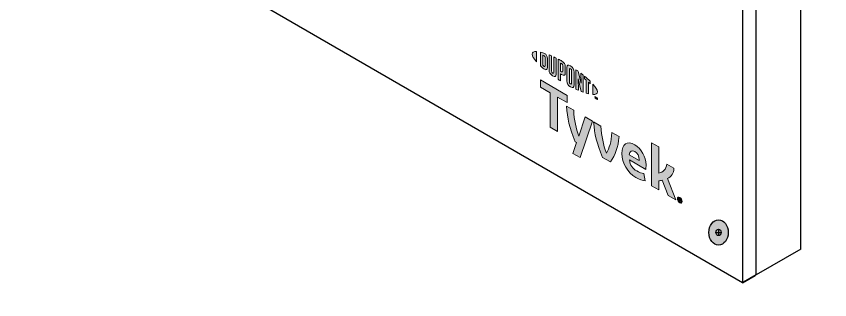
# Model space of a CAD drawing. Extents: x -1140 to 5605, y -816 to 2382.
# Drawn here: x 4275.9 to 4582.5, y 949.3 to 1056.1 of the extents above; entities that cross this region are included whole.
import ezdxf

# ---------------------------------------------------------------- set-up
doc = ezdxf.new("R2010")
doc.units = 0
doc.header["$MEASUREMENT"] = 0
for name, color, linetype, lineweight in [('G-ANNO-TTLB', 7, 'Continuous', 0), ('TYVEK', 7, 'Continuous', 0), ('wall scratch', 7, 'Continuous', 0), ('X-REF - TRACED', 7, 'Continuous', 0)]:
    doc.layers.add(name, color=color, linetype=linetype, lineweight=lineweight)

# ---------------------------------------------------------------- blocks, each defined once
blk = doc.blocks.new('Block_43')
at = {"layer": 'wall scratch', "color": 18, "lineweight": 25, "true_color": 0x000000}
for points in [[(4281.16, 1111.57)], [(4550.03, 955.91)]]:
    blk.add_lwpolyline(points, dxfattribs=at)
blk = doc.blocks.new('Block_385')
at = {"layer": 'TYVEK', "true_color": 0x003b71, "transparency": 33554687}
h = blk.add_hatch(color=156, dxfattribs=at)
h.dxf.hatch_style = 2
edge = h.paths.add_edge_path()
edge.add_ellipse((4540.61, 974.65), major_axis=(0, 4.78), ratio=0.766948, start_angle=0, end_angle=360)
at = {"layer": 'TYVEK', "color": 18, "lineweight": 25, "true_color": 0x000000}
for p, q in [((4540.61, 975.91), (4540.61, 973.44)), ((4539.64, 974.68), (4541.59, 974.68))]:
    blk.add_line(p, q, dxfattribs=at)
for centre, major_axis, ratio in [((4540.61, 974.65), (0, 4.78), 0.766948), ((4540.61, 974.68), (0, 1.23), 0.788846)]:
    blk.add_ellipse(centre, major_axis=major_axis, ratio=ratio, dxfattribs=at)
blk = doc.blocks.new('Block_389')
at = {"layer": 'TYVEK', "color": 2, "lineweight": 25, "true_color": 0xffff00}
for points in [[(4376.23, 1351.28)], [(4376.23, 1049.87)]]:
    blk.add_lwpolyline(points, dxfattribs=at)
blk = doc.blocks.new('Block_390')
at = {"layer": 'TYVEK', "color": 1, "lineweight": 25, "true_color": 0xff0000}
blk.add_lwpolyline([(4376.43, 1050.17)], dxfattribs=at)
blk = doc.blocks.new('Block_568')
at = {"layer": 'X-REF - TRACED', "true_color": 0x848484, "transparency": 33554687}
h = blk.add_hatch(color=252, dxfattribs=at)
h.dxf.hatch_style = 2
edge = h.paths.add_edge_path()
edge.add_spline(control_points=[(4470.35, 1041.84), (4470.35, 1041.12), (4470.96, 1040.09), (4472.03, 1038.9), (4472.03, 1038.9), (4472.03, 1042.84), (4472.03, 1042.84), (4470.96, 1042.88), (4470.35, 1042.56), (4470.35, 1041.84)], knot_values=[0, 0, 0, 0, 1, 1, 1, 2, 2, 2, 3, 3, 3, 3], degree=3, periodic=0)
h = blk.add_hatch(color=252, dxfattribs=at)
h.dxf.hatch_style = 2
edge = h.paths.add_edge_path()
edge.add_spline(control_points=[(4475.24, 1037.41), (4475.24, 1037.11), (4475.08, 1037.1), (4474.89, 1037.21), (4474.74, 1037.29), (4474.51, 1037.49), (4474.33, 1037.65), (4474.33, 1037.65), (4474.33, 1041.42), (4474.33, 1041.42), (4474.51, 1041.37), (4474.74, 1041.3), (4474.89, 1041.22), (4475.08, 1041.11), (4475.24, 1040.91), (4475.24, 1040.61), (4475.24, 1040.61), (4475.24, 1037.41), (4475.24, 1037.41)], knot_values=[0, 0, 0, 0, 1, 1, 1, 2, 2, 2, 3, 3, 3, 4, 4, 4, 5, 5, 5, 6, 6, 6, 6], degree=3, periodic=0)
edge = h.paths.add_edge_path()
edge.add_spline(control_points=[(4475.01, 1042.13), (4474.71, 1042.3), (4474.28, 1042.45), (4473.51, 1042.62), (4473.51, 1042.62), (4473.51, 1037.4), (4473.51, 1037.4), (4474.19, 1036.77), (4474.71, 1036.32), (4475.01, 1036.15), (4475.7, 1035.76), (4476.09, 1036.01), (4476.09, 1036.79), (4476.09, 1036.79), (4476.09, 1040.26), (4476.09, 1040.26), (4476.09, 1041.03), (4475.7, 1041.73), (4475.01, 1042.13)], knot_values=[0, 0, 0, 0, 1, 1, 1, 2, 2, 2, 3, 3, 3, 4, 4, 4, 5, 5, 5, 6, 6, 6, 6], degree=3, periodic=0)
h = blk.add_hatch(color=252, dxfattribs=at)
h.dxf.hatch_style = 2
edge = h.paths.add_edge_path()
edge.add_spline(control_points=[(4478.48, 1034.93), (4478.48, 1034.62), (4478.39, 1034.49), (4478.06, 1034.72), (4477.74, 1034.95), (4477.65, 1035.16), (4477.65, 1035.52), (4477.65, 1035.52), (4477.65, 1041.2), (4477.65, 1041.2), (4477.43, 1041.3), (4476.96, 1041.5), (4476.75, 1041.59), (4476.75, 1041.59), (4476.75, 1035.84), (4476.75, 1035.84), (4476.75, 1034.92), (4477.14, 1034.34), (4478.06, 1033.68), (4478.9, 1033.09), (4479.42, 1033.28), (4479.42, 1034.3), (4479.42, 1034.3), (4479.42, 1040.37), (4479.42, 1040.37), (4479.24, 1040.46), (4478.66, 1040.74), (4478.48, 1040.82), (4478.48, 1040.82), (4478.48, 1034.93), (4478.48, 1034.93)], knot_values=[0, 0, 0, 0, 1, 1, 1, 2, 2, 2, 3, 3, 3, 4, 4, 4, 5, 5, 5, 6, 6, 6, 7, 7, 7, 8, 8, 8, 9, 9, 9, 10, 10, 10, 10], degree=3, periodic=0)
h = blk.add_hatch(color=252, dxfattribs=at)
h.dxf.hatch_style = 2
edge = h.paths.add_edge_path()
edge.add_spline(control_points=[(4481.9, 1035.45), (4481.9, 1035.12), (4481.8, 1035.01), (4481.42, 1035.23), (4481.42, 1035.23), (4481.09, 1035.42), (4481.09, 1035.42), (4481.09, 1035.42), (4481.09, 1038.44), (4481.09, 1038.44), (4481.23, 1038.37), (4481.31, 1038.32), (4481.4, 1038.27), (4481.81, 1038.03), (4481.9, 1037.81), (4481.9, 1037.47), (4481.9, 1037.47), (4481.9, 1035.45), (4481.9, 1035.45)], knot_values=[0, 0, 0, 0, 1, 1, 1, 2, 2, 2, 3, 3, 3, 4, 4, 4, 5, 5, 5, 6, 6, 6, 6], degree=3, periodic=0)
edge = h.paths.add_edge_path()
edge.add_spline(control_points=[(4481.45, 1039.31), (4481.29, 1039.4), (4480.7, 1039.72), (4480.15, 1040), (4480.15, 1040), (4480.15, 1032.35), (4480.15, 1032.35), (4480.33, 1032.23), (4480.82, 1031.92), (4481.09, 1031.76), (4481.09, 1031.76), (4481.09, 1034.36), (4481.09, 1034.36), (4481.09, 1034.36), (4481.45, 1034.15), (4481.45, 1034.15), (4482.44, 1033.58), (4482.85, 1033.85), (4482.85, 1034.82), (4482.85, 1034.82), (4482.85, 1037.08), (4482.85, 1037.08), (4482.85, 1038.03), (4482.39, 1038.77), (4481.45, 1039.31)], knot_values=[0, 0, 0, 0, 1, 1, 1, 2, 2, 2, 3, 3, 3, 4, 4, 4, 5, 5, 5, 6, 6, 6, 7, 7, 7, 8, 8, 8, 8], degree=3, periodic=0)
h = blk.add_hatch(color=252, dxfattribs=at)
h.dxf.hatch_style = 2
edge = h.paths.add_edge_path()
edge.add_spline(control_points=[(4485.25, 1030.84), (4485.25, 1030.54), (4485.16, 1030.44), (4484.83, 1030.62), (4484.49, 1030.8), (4484.39, 1031.02), (4484.39, 1031.34), (4484.39, 1031.34), (4484.39, 1036.11), (4484.39, 1036.11), (4484.39, 1036.42), (4484.49, 1036.54), (4484.83, 1036.33), (4485.16, 1036.13), (4485.25, 1035.92), (4485.25, 1035.62), (4485.25, 1035.62), (4485.25, 1030.84), (4485.25, 1030.84)], knot_values=[0, 0, 0, 0, 1, 1, 1, 2, 2, 2, 3, 3, 3, 4, 4, 4, 5, 5, 5, 6, 6, 6, 6], degree=3, periodic=0)
edge = h.paths.add_edge_path()
edge.add_spline(control_points=[(4484.83, 1037.4), (4483.96, 1037.95), (4483.44, 1037.81), (4483.44, 1036.8), (4483.44, 1036.8), (4483.44, 1031.8), (4483.44, 1031.8), (4483.44, 1030.73), (4483.91, 1030.03), (4484.83, 1029.54), (4485.73, 1029.07), (4486.2, 1029.19), (4486.2, 1030.32), (4486.2, 1030.32), (4486.2, 1035.1), (4486.2, 1035.1), (4486.2, 1036.18), (4485.77, 1036.81), (4484.83, 1037.4)], knot_values=[0, 0, 0, 0, 1, 1, 1, 2, 2, 2, 3, 3, 3, 4, 4, 4, 5, 5, 5, 6, 6, 6, 6], degree=3, periodic=0)
h = blk.add_hatch(color=252, dxfattribs=at)
h.dxf.hatch_style = 2
edge = h.paths.add_edge_path()
edge.add_spline(control_points=[(4488.8, 1030.85), (4488.8, 1030.85), (4487.76, 1035.34), (4487.76, 1035.34), (4487.48, 1035.55), (4487.13, 1035.79), (4486.87, 1035.97), (4486.87, 1035.97), (4486.87, 1028.62), (4486.87, 1028.62), (4487.06, 1028.54), (4487.53, 1028.32), (4487.77, 1028.22), (4487.77, 1028.22), (4487.7, 1032.59), (4487.7, 1032.59), (4487.7, 1032.59), (4488.8, 1027.8), (4488.8, 1027.8), (4489.03, 1027.7), (4489.38, 1027.57), (4489.6, 1027.49), (4489.6, 1027.49), (4489.6, 1033.95), (4489.6, 1033.95), (4489.37, 1034.13), (4488.94, 1034.46), (4488.73, 1034.62), (4488.73, 1034.62), (4488.8, 1030.85), (4488.8, 1030.85)], knot_values=[0, 0, 0, 0, 1, 1, 1, 2, 2, 2, 3, 3, 3, 4, 4, 4, 5, 5, 5, 6, 6, 6, 7, 7, 7, 8, 8, 8, 9, 9, 9, 10, 10, 10, 10], degree=3, periodic=0)
h = blk.add_hatch(color=252, dxfattribs=at)
h.dxf.hatch_style = 2
edge = h.paths.add_edge_path()
edge.add_spline(control_points=[(4490.06, 1032.55), (4490.3, 1032.37), (4490.53, 1032.18), (4490.75, 1032), (4490.75, 1032), (4490.75, 1027.11), (4490.75, 1027.11), (4490.95, 1027.05), (4491.33, 1026.95), (4491.59, 1026.88), (4491.59, 1026.88), (4491.59, 1031.28), (4491.59, 1031.28), (4491.83, 1031.07), (4492.06, 1030.86), (4492.27, 1030.67), (4492.27, 1030.67), (4492.27, 1031.62), (4492.27, 1031.62), (4491.61, 1032.26), (4490.9, 1032.89), (4490.06, 1033.57), (4490.06, 1033.57), (4490.06, 1032.55), (4490.06, 1032.55)], knot_values=[0, 0, 0, 0, 1, 1, 1, 2, 2, 2, 3, 3, 3, 4, 4, 4, 5, 5, 5, 6, 6, 6, 7, 7, 7, 8, 8, 8, 8], degree=3, periodic=0)
h = blk.add_hatch(color=252, dxfattribs=at)
h.dxf.hatch_style = 2
edge = h.paths.add_edge_path()
edge.add_spline(control_points=[(4494.96, 1027.64), (4494.96, 1026.91), (4494.35, 1026.59), (4493.28, 1026.63), (4493.28, 1026.63), (4493.28, 1030.57), (4493.28, 1030.57), (4494.35, 1029.38), (4494.96, 1028.35), (4494.96, 1027.64)], knot_values=[0, 0, 0, 0, 1, 1, 1, 2, 2, 2, 3, 3, 3, 3], degree=3, periodic=0)
h = blk.add_hatch(color=252, dxfattribs=at)
h.dxf.hatch_style = 2
edge = h.paths.add_edge_path()
edge.add_spline(control_points=[(4494.46, 1025.55), (4494.46, 1025.55), (4494.56, 1025.49), (4494.56, 1025.49), (4494.56, 1025.49), (4494.71, 1025.14), (4494.71, 1025.14), (4494.71, 1025.14), (4494.86, 1025.32), (4494.86, 1025.32), (4494.86, 1025.32), (4494.96, 1025.26), (4494.96, 1025.26), (4494.96, 1025.26), (4494.96, 1024.69), (4494.96, 1024.69), (4494.96, 1024.69), (4494.87, 1024.75), (4494.87, 1024.75), (4494.87, 1024.75), (4494.87, 1025.15), (4494.87, 1025.15), (4494.87, 1025.15), (4494.71, 1024.97), (4494.71, 1024.97), (4494.71, 1024.97), (4494.7, 1024.97), (4494.7, 1024.97), (4494.7, 1024.97), (4494.55, 1025.33), (4494.55, 1025.33), (4494.55, 1025.33), (4494.55, 1024.93), (4494.55, 1024.93), (4494.55, 1024.93), (4494.46, 1024.98), (4494.46, 1024.98), (4494.46, 1024.98), (4494.46, 1025.55), (4494.46, 1025.55)], knot_values=[0, 0, 0, 0, 1, 1, 1, 2, 2, 2, 3, 3, 3, 4, 4, 4, 5, 5, 5, 6, 6, 6, 7, 7, 7, 8, 8, 8, 9, 9, 9, 10, 10, 10, 11, 11, 11, 12, 12, 12, 13, 13, 13, 13], degree=3, periodic=0)
edge = h.paths.add_edge_path()
edge.add_spline(control_points=[(4494.11, 1025.66), (4494.11, 1025.66), (4493.95, 1025.74), (4493.95, 1025.74), (4493.95, 1025.74), (4493.95, 1025.84), (4493.95, 1025.84), (4493.95, 1025.84), (4494.35, 1025.61), (4494.35, 1025.61), (4494.35, 1025.61), (4494.35, 1025.51), (4494.35, 1025.51), (4494.35, 1025.51), (4494.2, 1025.6), (4494.2, 1025.6), (4494.2, 1025.6), (4494.2, 1025.13), (4494.2, 1025.13), (4494.2, 1025.13), (4494.11, 1025.19), (4494.11, 1025.19), (4494.11, 1025.19), (4494.11, 1025.66), (4494.11, 1025.66)], knot_values=[0, 0, 0, 0, 1, 1, 1, 2, 2, 2, 3, 3, 3, 4, 4, 4, 5, 5, 5, 6, 6, 6, 7, 7, 7, 8, 8, 8, 8], degree=3, periodic=0)
at = {"layer": 'X-REF - TRACED'}
for points, knots in [([(4470.35, 1041.84), (4470.35, 1041.12), (4470.96, 1040.09), (4472.03, 1038.9), (4472.03, 1038.9), (4472.03, 1042.84), (4472.03, 1042.84), (4470.96, 1042.88), (4470.35, 1042.56), (4470.35, 1041.84)], [0, 0, 0, 0, 1, 1, 1, 2, 2, 2, 3, 3, 3, 3]), ([(4475.01, 1042.13), (4474.71, 1042.3), (4474.28, 1042.45), (4473.51, 1042.62), (4473.51, 1042.62), (4473.51, 1037.4), (4473.51, 1037.4), (4474.19, 1036.77), (4474.71, 1036.32), (4475.01, 1036.15), (4475.7, 1035.76), (4476.09, 1036.01), (4476.09, 1036.79), (4476.09, 1036.79), (4476.09, 1040.26), (4476.09, 1040.26), (4476.09, 1041.03), (4475.7, 1041.73), (4475.01, 1042.13)], [0, 0, 0, 0, 1, 1, 1, 2, 2, 2, 3, 3, 3, 4, 4, 4, 5, 5, 5, 6, 6, 6, 6]), ([(4475.24, 1037.41), (4475.24, 1037.11), (4475.08, 1037.1), (4474.89, 1037.21), (4474.74, 1037.29), (4474.51, 1037.49), (4474.33, 1037.65), (4474.33, 1037.65), (4474.33, 1041.42), (4474.33, 1041.42), (4474.51, 1041.37), (4474.74, 1041.3), (4474.89, 1041.22), (4475.08, 1041.11), (4475.24, 1040.91), (4475.24, 1040.61), (4475.24, 1040.61), (4475.24, 1037.41), (4475.24, 1037.41)], [0, 0, 0, 0, 1, 1, 1, 2, 2, 2, 3, 3, 3, 4, 4, 4, 5, 5, 5, 6, 6, 6, 6]), ([(4478.48, 1034.93), (4478.48, 1034.62), (4478.39, 1034.49), (4478.06, 1034.72), (4477.74, 1034.95), (4477.65, 1035.16), (4477.65, 1035.52), (4477.65, 1035.52), (4477.65, 1041.2), (4477.65, 1041.2), (4477.43, 1041.3), (4476.96, 1041.5), (4476.75, 1041.59), (4476.75, 1041.59), (4476.75, 1035.84), (4476.75, 1035.84), (4476.75, 1034.92), (4477.14, 1034.34), (4478.06, 1033.68), (4478.9, 1033.09), (4479.42, 1033.28), (4479.42, 1034.3), (4479.42, 1034.3), (4479.42, 1040.37), (4479.42, 1040.37), (4479.24, 1040.46), (4478.66, 1040.74), (4478.48, 1040.82), (4478.48, 1040.82), (4478.48, 1034.93), (4478.48, 1034.93)], [0, 0, 0, 0, 1, 1, 1, 2, 2, 2, 3, 3, 3, 4, 4, 4, 5, 5, 5, 6, 6, 6, 7, 7, 7, 8, 8, 8, 9, 9, 9, 10, 10, 10, 10]), ([(4481.45, 1039.31), (4481.29, 1039.4), (4480.7, 1039.72), (4480.15, 1040), (4480.15, 1040), (4480.15, 1032.35), (4480.15, 1032.35), (4480.33, 1032.23), (4480.82, 1031.92), (4481.09, 1031.76), (4481.09, 1031.76), (4481.09, 1034.36), (4481.09, 1034.36), (4481.09, 1034.36), (4481.45, 1034.15), (4481.45, 1034.15), (4482.44, 1033.58), (4482.85, 1033.85), (4482.85, 1034.82), (4482.85, 1034.82), (4482.85, 1037.08), (4482.85, 1037.08), (4482.85, 1038.03), (4482.39, 1038.77), (4481.45, 1039.31)], [0, 0, 0, 0, 1, 1, 1, 2, 2, 2, 3, 3, 3, 4, 4, 4, 5, 5, 5, 6, 6, 6, 7, 7, 7, 8, 8, 8, 8]), ([(4481.9, 1035.45), (4481.9, 1035.12), (4481.8, 1035.01), (4481.42, 1035.23), (4481.42, 1035.23), (4481.09, 1035.42), (4481.09, 1035.42), (4481.09, 1035.42), (4481.09, 1038.44), (4481.09, 1038.44), (4481.23, 1038.37), (4481.31, 1038.32), (4481.4, 1038.27), (4481.81, 1038.03), (4481.9, 1037.81), (4481.9, 1037.47), (4481.9, 1037.47), (4481.9, 1035.45), (4481.9, 1035.45)], [0, 0, 0, 0, 1, 1, 1, 2, 2, 2, 3, 3, 3, 4, 4, 4, 5, 5, 5, 6, 6, 6, 6]), ([(4484.83, 1037.4), (4483.96, 1037.95), (4483.44, 1037.81), (4483.44, 1036.8), (4483.44, 1036.8), (4483.44, 1031.8), (4483.44, 1031.8), (4483.44, 1030.73), (4483.91, 1030.03), (4484.83, 1029.54), (4485.73, 1029.07), (4486.2, 1029.19), (4486.2, 1030.32), (4486.2, 1030.32), (4486.2, 1035.1), (4486.2, 1035.1), (4486.2, 1036.18), (4485.77, 1036.81), (4484.83, 1037.4)], [0, 0, 0, 0, 1, 1, 1, 2, 2, 2, 3, 3, 3, 4, 4, 4, 5, 5, 5, 6, 6, 6, 6]), ([(4485.25, 1030.84), (4485.25, 1030.54), (4485.16, 1030.44), (4484.83, 1030.62), (4484.49, 1030.8), (4484.39, 1031.02), (4484.39, 1031.34), (4484.39, 1031.34), (4484.39, 1036.11), (4484.39, 1036.11), (4484.39, 1036.42), (4484.49, 1036.54), (4484.83, 1036.33), (4485.16, 1036.13), (4485.25, 1035.92), (4485.25, 1035.62), (4485.25, 1035.62), (4485.25, 1030.84), (4485.25, 1030.84)], [0, 0, 0, 0, 1, 1, 1, 2, 2, 2, 3, 3, 3, 4, 4, 4, 5, 5, 5, 6, 6, 6, 6]), ([(4488.8, 1030.85), (4488.8, 1030.85), (4487.76, 1035.34), (4487.76, 1035.34), (4487.48, 1035.55), (4487.13, 1035.79), (4486.87, 1035.97), (4486.87, 1035.97), (4486.87, 1028.62), (4486.87, 1028.62), (4487.06, 1028.54), (4487.53, 1028.32), (4487.77, 1028.22), (4487.77, 1028.22), (4487.7, 1032.59), (4487.7, 1032.59), (4487.7, 1032.59), (4488.8, 1027.8), (4488.8, 1027.8), (4489.03, 1027.7), (4489.38, 1027.57), (4489.6, 1027.49), (4489.6, 1027.49), (4489.6, 1033.95), (4489.6, 1033.95), (4489.37, 1034.13), (4488.94, 1034.46), (4488.73, 1034.62), (4488.73, 1034.62), (4488.8, 1030.85), (4488.8, 1030.85)], [0, 0, 0, 0, 1, 1, 1, 2, 2, 2, 3, 3, 3, 4, 4, 4, 5, 5, 5, 6, 6, 6, 7, 7, 7, 8, 8, 8, 9, 9, 9, 10, 10, 10, 10]), ([(4490.06, 1032.55), (4490.3, 1032.37), (4490.53, 1032.18), (4490.75, 1032), (4490.75, 1032), (4490.75, 1027.11), (4490.75, 1027.11), (4490.95, 1027.05), (4491.33, 1026.95), (4491.59, 1026.88), (4491.59, 1026.88), (4491.59, 1031.28), (4491.59, 1031.28), (4491.83, 1031.07), (4492.06, 1030.86), (4492.27, 1030.67), (4492.27, 1030.67), (4492.27, 1031.62), (4492.27, 1031.62), (4491.61, 1032.26), (4490.9, 1032.89), (4490.06, 1033.57), (4490.06, 1033.57), (4490.06, 1032.55), (4490.06, 1032.55)], [0, 0, 0, 0, 1, 1, 1, 2, 2, 2, 3, 3, 3, 4, 4, 4, 5, 5, 5, 6, 6, 6, 7, 7, 7, 8, 8, 8, 8]), ([(4494.96, 1027.64), (4494.96, 1026.91), (4494.35, 1026.59), (4493.28, 1026.63), (4493.28, 1026.63), (4493.28, 1030.57), (4493.28, 1030.57), (4494.35, 1029.38), (4494.96, 1028.35), (4494.96, 1027.64)], [0, 0, 0, 0, 1, 1, 1, 2, 2, 2, 3, 3, 3, 3]), ([(4494.11, 1025.66), (4494.11, 1025.66), (4493.95, 1025.74), (4493.95, 1025.74), (4493.95, 1025.74), (4493.95, 1025.84), (4493.95, 1025.84), (4493.95, 1025.84), (4494.35, 1025.61), (4494.35, 1025.61), (4494.35, 1025.61), (4494.35, 1025.51), (4494.35, 1025.51), (4494.35, 1025.51), (4494.2, 1025.6), (4494.2, 1025.6), (4494.2, 1025.6), (4494.2, 1025.13), (4494.2, 1025.13), (4494.2, 1025.13), (4494.11, 1025.19), (4494.11, 1025.19), (4494.11, 1025.19), (4494.11, 1025.66), (4494.11, 1025.66)], [0, 0, 0, 0, 1, 1, 1, 2, 2, 2, 3, 3, 3, 4, 4, 4, 5, 5, 5, 6, 6, 6, 7, 7, 7, 8, 8, 8, 8]), ([(4494.46, 1025.55), (4494.46, 1025.55), (4494.56, 1025.49), (4494.56, 1025.49), (4494.56, 1025.49), (4494.71, 1025.14), (4494.71, 1025.14), (4494.71, 1025.14), (4494.86, 1025.32), (4494.86, 1025.32), (4494.86, 1025.32), (4494.96, 1025.26), (4494.96, 1025.26), (4494.96, 1025.26), (4494.96, 1024.69), (4494.96, 1024.69), (4494.96, 1024.69), (4494.87, 1024.75), (4494.87, 1024.75), (4494.87, 1024.75), (4494.87, 1025.15), (4494.87, 1025.15), (4494.87, 1025.15), (4494.71, 1024.97), (4494.71, 1024.97), (4494.71, 1024.97), (4494.7, 1024.97), (4494.7, 1024.97), (4494.7, 1024.97), (4494.55, 1025.33), (4494.55, 1025.33), (4494.55, 1025.33), (4494.55, 1024.93), (4494.55, 1024.93), (4494.55, 1024.93), (4494.46, 1024.98), (4494.46, 1024.98), (4494.46, 1024.98), (4494.46, 1025.55), (4494.46, 1025.55)], [0, 0, 0, 0, 1, 1, 1, 2, 2, 2, 3, 3, 3, 4, 4, 4, 5, 5, 5, 6, 6, 6, 7, 7, 7, 8, 8, 8, 9, 9, 9, 10, 10, 10, 11, 11, 11, 12, 12, 12, 13, 13, 13, 13])]:
    blk.add_open_spline(points, degree=3, knots=knots, dxfattribs=at)
blk = doc.blocks.new('Block_572')
at = {"layer": 'X-REF - TRACED', "true_color": 0x848484, "transparency": 33554687}
h = blk.add_hatch(color=252, dxfattribs=at)
h.dxf.hatch_style = 2
h.paths.add_polyline_path([(4483.61, 1026.31), (4473.51, 1032.14), (4473.51, 1029.4), (4477.15, 1027.29), (4477.15, 1014.29), (4479.96, 1012.68), (4479.96, 1025.67), (4483.61, 1023.57)])
h = blk.add_hatch(color=252, dxfattribs=at)
h.dxf.hatch_style = 2
edge = h.paths.add_edge_path()
edge.add_spline(control_points=[(4500.4, 1012.36), (4500.22, 1008.62), (4499.48, 1006.44), (4498.32, 1004.57), (4497.2, 1007.76), (4496.48, 1010.78), (4496.26, 1014.75), (4496.26, 1014.75), (4493.53, 1016.33), (4493.53, 1016.33), (4493.83, 1011.64), (4494.71, 1008.23), (4496.83, 1002.94), (4496.83, 1002.94), (4499.83, 1001.2), (4499.83, 1001.2), (4501.87, 1004.1), (4502.71, 1006.51), (4503.11, 1010.8), (4503.11, 1010.8), (4500.4, 1012.36), (4500.4, 1012.36)], knot_values=[0, 0, 0, 0, 1, 1, 1, 2, 2, 2, 3, 3, 3, 4, 4, 4, 5, 5, 5, 6, 6, 6, 7, 7, 7, 7], degree=3, periodic=0)
h = blk.add_hatch(color=252, dxfattribs=at)
h.dxf.hatch_style = 2
edge = h.paths.add_edge_path()
edge.add_spline(control_points=[(4506.97, 1003.92), (4506.97, 1003.92), (4510.7, 1001.77), (4510.7, 1001.77), (4510.7, 1001.77), (4510.7, 1002.04), (4510.7, 1002.04), (4510.7, 1003.29), (4510.11, 1004.56), (4509.03, 1005.18), (4507.89, 1005.84), (4507.15, 1005.34), (4506.97, 1003.92)], knot_values=[0, 0, 0, 0, 1, 1, 1, 2, 2, 2, 3, 3, 3, 4, 4, 4, 4], degree=3, periodic=0)
edge = h.paths.add_edge_path()
edge.add_spline(control_points=[(4512.91, 994.15), (4512.05, 994.19), (4510.77, 994.62), (4509.48, 995.36), (4506.32, 997.19), (4504.16, 1000.73), (4504.16, 1004.46), (4504.16, 1008.03), (4506.14, 1009.32), (4509.03, 1007.65), (4511.6, 1006.17), (4513.28, 1003.1), (4513.28, 1000.09), (4513.28, 999.42), (4513.24, 998.85), (4513.21, 998.43), (4513.21, 998.43), (4507.01, 1002.01), (4507.01, 1002.01), (4507.26, 1000.06), (4508.18, 998.72), (4509.75, 997.81), (4510.71, 997.26), (4511.64, 996.97), (4512.48, 996.89), (4512.48, 996.89), (4512.91, 994.15), (4512.91, 994.15)], knot_values=[0, 0, 0, 0, 1, 1, 1, 2, 2, 2, 3, 3, 3, 4, 4, 4, 5, 5, 5, 6, 6, 6, 7, 7, 7, 8, 8, 8, 9, 9, 9, 9], degree=3, periodic=0)
h = blk.add_hatch(color=252, dxfattribs=at)
h.dxf.hatch_style = 2
edge = h.paths.add_edge_path()
edge.add_spline(control_points=[(4521.31, 994.94), (4521.31, 994.94), (4524.56, 986.92), (4524.56, 986.92), (4524.56, 986.92), (4521.62, 988.62), (4521.62, 988.62), (4521.62, 988.62), (4519.36, 994.31), (4519.36, 994.31), (4518.95, 994.21), (4518.52, 994.12), (4518.05, 994.06), (4518.05, 994.06), (4518.05, 990.68), (4518.05, 990.68), (4518.05, 990.68), (4515.34, 992.25), (4515.34, 992.25), (4515.34, 992.25), (4515.34, 1008.37), (4515.34, 1008.37), (4515.34, 1008.37), (4518.05, 1006.96), (4518.05, 1006.96), (4518.05, 1006.96), (4518.05, 997.05), (4518.05, 997.05), (4519.89, 997.35), (4520.8, 998.41), (4521.11, 1000.41), (4521.11, 1000.41), (4523.8, 998.86), (4523.8, 998.86), (4523.74, 996.96), (4522.88, 995.72), (4521.31, 994.94)], knot_values=[0, 0, 0, 0, 1, 1, 1, 2, 2, 2, 3, 3, 3, 4, 4, 4, 5, 5, 5, 6, 6, 6, 7, 7, 7, 8, 8, 8, 9, 9, 9, 10, 10, 10, 11, 11, 11, 12, 12, 12, 12], degree=3, periodic=0)
at = {"layer": 'X-REF - TRACED'}
blk.add_lwpolyline([(4483.61, 1026.31), (4473.51, 1032.14), (4473.51, 1029.4), (4477.15, 1027.29), (4477.15, 1014.29), (4479.96, 1012.68), (4479.96, 1025.67), (4483.61, 1023.57)], close=True, dxfattribs=at)
for points, knots in [([(4500.4, 1012.36), (4500.22, 1008.62), (4499.48, 1006.44), (4498.32, 1004.57), (4497.2, 1007.76), (4496.48, 1010.78), (4496.26, 1014.75), (4496.26, 1014.75), (4493.53, 1016.33), (4493.53, 1016.33), (4493.83, 1011.64), (4494.71, 1008.23), (4496.83, 1002.94), (4496.83, 1002.94), (4499.83, 1001.2), (4499.83, 1001.2), (4501.87, 1004.1), (4502.71, 1006.51), (4503.11, 1010.8), (4503.11, 1010.8), (4500.4, 1012.36), (4500.4, 1012.36)], [0, 0, 0, 0, 1, 1, 1, 2, 2, 2, 3, 3, 3, 4, 4, 4, 5, 5, 5, 6, 6, 6, 7, 7, 7, 7]), ([(4512.91, 994.15), (4512.05, 994.19), (4510.77, 994.62), (4509.48, 995.36), (4506.32, 997.19), (4504.16, 1000.73), (4504.16, 1004.46), (4504.16, 1008.03), (4506.14, 1009.32), (4509.03, 1007.65), (4511.6, 1006.17), (4513.28, 1003.1), (4513.28, 1000.09), (4513.28, 999.42), (4513.24, 998.85), (4513.21, 998.43), (4513.21, 998.43), (4507.01, 1002.01), (4507.01, 1002.01), (4507.26, 1000.06), (4508.18, 998.72), (4509.75, 997.81), (4510.71, 997.26), (4511.64, 996.97), (4512.48, 996.89), (4512.48, 996.89), (4512.91, 994.15), (4512.91, 994.15)], [0, 0, 0, 0, 1, 1, 1, 2, 2, 2, 3, 3, 3, 4, 4, 4, 5, 5, 5, 6, 6, 6, 7, 7, 7, 8, 8, 8, 9, 9, 9, 9]), ([(4506.97, 1003.92), (4506.97, 1003.92), (4510.7, 1001.77), (4510.7, 1001.77), (4510.7, 1001.77), (4510.7, 1002.04), (4510.7, 1002.04), (4510.7, 1003.29), (4510.11, 1004.56), (4509.03, 1005.18), (4507.89, 1005.84), (4507.15, 1005.34), (4506.97, 1003.92)], [0, 0, 0, 0, 1, 1, 1, 2, 2, 2, 3, 3, 3, 4, 4, 4, 4]), ([(4521.31, 994.94), (4521.31, 994.94), (4524.56, 986.92), (4524.56, 986.92), (4524.56, 986.92), (4521.62, 988.62), (4521.62, 988.62), (4521.62, 988.62), (4519.36, 994.31), (4519.36, 994.31), (4518.95, 994.21), (4518.52, 994.12), (4518.05, 994.06), (4518.05, 994.06), (4518.05, 990.68), (4518.05, 990.68), (4518.05, 990.68), (4515.34, 992.25), (4515.34, 992.25), (4515.34, 992.25), (4515.34, 1008.37), (4515.34, 1008.37), (4515.34, 1008.37), (4518.05, 1006.96), (4518.05, 1006.96), (4518.05, 1006.96), (4518.05, 997.05), (4518.05, 997.05), (4519.89, 997.35), (4520.8, 998.41), (4521.11, 1000.41), (4521.11, 1000.41), (4523.8, 998.86), (4523.8, 998.86), (4523.74, 996.96), (4522.88, 995.72), (4521.31, 994.94)], [0, 0, 0, 0, 1, 1, 1, 2, 2, 2, 3, 3, 3, 4, 4, 4, 5, 5, 5, 6, 6, 6, 7, 7, 7, 8, 8, 8, 9, 9, 9, 10, 10, 10, 11, 11, 11, 12, 12, 12, 12])]:
    blk.add_open_spline(points, degree=3, knots=knots, dxfattribs=at)
blk = doc.blocks.new('Block_571')
at = {"layer": 'X-REF - TRACED', "true_color": 0x848484, "transparency": 33554687}
h = blk.add_hatch(color=252, dxfattribs=at)
h.dxf.hatch_style = 2
edge = h.paths.add_edge_path()
edge.add_spline(control_points=[(4490.35, 1018.17), (4490.35, 1018.17), (4487.92, 1010.92), (4487.92, 1010.92), (4486.88, 1013.95), (4486.21, 1016.88), (4486.01, 1020.67), (4486.01, 1020.67), (4483.28, 1022.25), (4483.28, 1022.25), (4483.57, 1017.56), (4484.46, 1014.15), (4486.57, 1008.86), (4486.57, 1008.86), (4487.12, 1008.54), (4487.12, 1008.54), (4487.12, 1008.54), (4485.73, 1004.4), (4485.73, 1004.4), (4485.73, 1004.4), (4488.44, 1002.84), (4488.44, 1002.84), (4488.44, 1002.84), (4493.05, 1016.61), (4493.05, 1016.61), (4493.05, 1016.61), (4490.35, 1018.17), (4490.35, 1018.17)], knot_values=[0, 0, 0, 0, 1, 1, 1, 2, 2, 2, 3, 3, 3, 4, 4, 4, 5, 5, 5, 6, 6, 6, 7, 7, 7, 8, 8, 8, 9, 9, 9, 9], degree=3, periodic=0)
at = {"layer": 'X-REF - TRACED'}
blk.add_open_spline([(4490.35, 1018.17), (4490.35, 1018.17), (4487.92, 1010.92), (4487.92, 1010.92), (4486.88, 1013.95), (4486.21, 1016.88), (4486.01, 1020.67), (4486.01, 1020.67), (4483.28, 1022.25), (4483.28, 1022.25), (4483.57, 1017.56), (4484.46, 1014.15), (4486.57, 1008.86), (4486.57, 1008.86), (4487.12, 1008.54), (4487.12, 1008.54), (4487.12, 1008.54), (4485.73, 1004.4), (4485.73, 1004.4), (4485.73, 1004.4), (4488.44, 1002.84), (4488.44, 1002.84), (4488.44, 1002.84), (4493.05, 1016.61), (4493.05, 1016.61), (4493.05, 1016.61), (4490.35, 1018.17), (4490.35, 1018.17)], degree=3, knots=[0, 0, 0, 0, 1, 1, 1, 2, 2, 2, 3, 3, 3, 4, 4, 4, 5, 5, 5, 6, 6, 6, 7, 7, 7, 8, 8, 8, 9, 9, 9, 9], dxfattribs=at)
blk.add_blockref('Block_572', (0, 0), dxfattribs=at)
blk = doc.blocks.new('Block_573')
at = {"layer": 'X-REF - TRACED', "true_color": 0x848484, "transparency": 33554687}
h = blk.add_hatch(color=252, dxfattribs=at)
h.dxf.hatch_style = 2
edge = h.paths.add_edge_path()
edge.add_spline(control_points=[(4525.86, 987.24), (4525.86, 987.24), (4525.86, 986.94), (4525.86, 986.94), (4525.86, 986.94), (4525.97, 986.88), (4525.97, 986.88), (4526.08, 986.81), (4526.14, 986.81), (4526.14, 986.92), (4526.14, 987.04), (4526.08, 987.11), (4525.97, 987.17), (4525.97, 987.17), (4525.86, 987.24), (4525.86, 987.24)], knot_values=[0, 0, 0, 0, 1, 1, 1, 2, 2, 2, 3, 3, 3, 4, 4, 4, 5, 5, 5, 5], degree=3, periodic=0)
edge = h.paths.add_edge_path()
edge.add_spline(control_points=[(4525.67, 987.53), (4525.67, 987.53), (4525.97, 987.36), (4525.97, 987.36), (4526.21, 987.22), (4526.32, 987.03), (4526.32, 986.82), (4526.32, 986.68), (4526.27, 986.61), (4526.15, 986.62), (4526.21, 986.46), (4526.29, 986.29), (4526.39, 986.1), (4526.39, 986.1), (4526.16, 986.23), (4526.16, 986.23), (4526.07, 986.4), (4526.01, 986.55), (4525.96, 986.7), (4525.96, 986.7), (4525.86, 986.76), (4525.86, 986.76), (4525.86, 986.76), (4525.86, 986.4), (4525.86, 986.4), (4525.86, 986.4), (4525.67, 986.52), (4525.67, 986.52), (4525.67, 986.52), (4525.67, 987.53), (4525.67, 987.53)], knot_values=[0, 0, 0, 0, 1, 1, 1, 2, 2, 2, 3, 3, 3, 4, 4, 4, 5, 5, 5, 6, 6, 6, 7, 7, 7, 8, 8, 8, 9, 9, 9, 10, 10, 10, 10], degree=3, periodic=0)
edge = h.paths.add_edge_path()
edge.add_spline(control_points=[(4525.98, 987.61), (4525.56, 987.86), (4525.31, 987.72), (4525.31, 987.21), (4525.31, 986.7), (4525.56, 986.28), (4525.98, 986.03), (4526.41, 985.79), (4526.65, 985.93), (4526.65, 986.44), (4526.65, 986.94), (4526.41, 987.37), (4525.98, 987.61)], knot_values=[0, 0, 0, 0, 1, 1, 1, 2, 2, 2, 3, 3, 3, 4, 4, 4, 4], degree=3, periodic=0)
edge = h.paths.add_edge_path()
edge.add_spline(control_points=[(4525.98, 987.82), (4526.51, 987.51), (4526.86, 986.93), (4526.86, 986.32), (4526.86, 985.71), (4526.51, 985.53), (4525.98, 985.83), (4525.45, 986.14), (4525.11, 986.72), (4525.11, 987.33), (4525.11, 987.93), (4525.45, 988.12), (4525.98, 987.82)], knot_values=[0, 0, 0, 0, 1, 1, 1, 2, 2, 2, 3, 3, 3, 4, 4, 4, 4], degree=3, periodic=0)
at = {"layer": 'X-REF - TRACED'}
for points, knots in [([(4525.98, 987.82), (4526.51, 987.51), (4526.86, 986.93), (4526.86, 986.32), (4526.86, 985.71), (4526.51, 985.53), (4525.98, 985.83), (4525.45, 986.14), (4525.11, 986.72), (4525.11, 987.33), (4525.11, 987.93), (4525.45, 988.12), (4525.98, 987.82)], [0, 0, 0, 0, 1, 1, 1, 2, 2, 2, 3, 3, 3, 4, 4, 4, 4]), ([(4525.98, 987.61), (4525.56, 987.86), (4525.31, 987.72), (4525.31, 987.21), (4525.31, 986.7), (4525.56, 986.28), (4525.98, 986.03), (4526.41, 985.79), (4526.65, 985.93), (4526.65, 986.44), (4526.65, 986.94), (4526.41, 987.37), (4525.98, 987.61)], [0, 0, 0, 0, 1, 1, 1, 2, 2, 2, 3, 3, 3, 4, 4, 4, 4]), ([(4525.67, 987.53), (4525.67, 987.53), (4525.97, 987.36), (4525.97, 987.36), (4526.21, 987.22), (4526.32, 987.03), (4526.32, 986.82), (4526.32, 986.68), (4526.27, 986.61), (4526.15, 986.62), (4526.21, 986.46), (4526.29, 986.29), (4526.39, 986.1), (4526.39, 986.1), (4526.16, 986.23), (4526.16, 986.23), (4526.07, 986.4), (4526.01, 986.55), (4525.96, 986.7), (4525.96, 986.7), (4525.86, 986.76), (4525.86, 986.76), (4525.86, 986.76), (4525.86, 986.4), (4525.86, 986.4), (4525.86, 986.4), (4525.67, 986.52), (4525.67, 986.52), (4525.67, 986.52), (4525.67, 987.53), (4525.67, 987.53)], [0, 0, 0, 0, 1, 1, 1, 2, 2, 2, 3, 3, 3, 4, 4, 4, 5, 5, 5, 6, 6, 6, 7, 7, 7, 8, 8, 8, 9, 9, 9, 10, 10, 10, 10]), ([(4525.86, 987.24), (4525.86, 987.24), (4525.86, 986.94), (4525.86, 986.94), (4525.86, 986.94), (4525.97, 986.88), (4525.97, 986.88), (4526.08, 986.81), (4526.14, 986.81), (4526.14, 986.92), (4526.14, 987.04), (4526.08, 987.11), (4525.97, 987.17), (4525.97, 987.17), (4525.86, 987.24), (4525.86, 987.24)], [0, 0, 0, 0, 1, 1, 1, 2, 2, 2, 3, 3, 3, 4, 4, 4, 5, 5, 5, 5])]:
    blk.add_open_spline(points, degree=3, knots=knots, dxfattribs=at)
blk = doc.blocks.new('Block_570')
at = {"layer": 'X-REF - TRACED'}
for name in ['Block_571', 'Block_573']:
    blk.add_blockref(name, (0, 0), dxfattribs=at)
blk = doc.blocks.new('Block_569')
at = {"layer": 'X-REF - TRACED'}
blk.add_blockref('Block_570', (0, 0), dxfattribs=at)
blk = doc.blocks.new('Block_567')
at = {"layer": 'X-REF - TRACED'}
for name in ['Block_568', 'Block_569']:
    blk.add_blockref(name, (0, 0), dxfattribs=at)

msp = doc.modelspace()

# ---------------------------------------------------------------- hatches: boundary and pattern name
at = {"layer": 'G-ANNO-TTLB', "true_color": 0xff00ff, "transparency": 33554687}
h = msp.add_hatch(color=6, dxfattribs=at)
edge = h.paths.add_edge_path()
edge.add_spline(control_points=[(5285.56, -733.23), (5285.56, -733.23), (2356.04, -733.23), (2356.04, -733.23), (2356.04, -733.23), (2356.04, 1723.77), (2356.04, 1723.77), (2356.04, 1723.77), (5285.56, 1723.77), (5285.56, 1723.77), (5285.56, 1723.77), (5285.56, -733.23), (5285.56, -733.23)], knot_values=[0, 0, 0, 0, 1, 1, 1, 2, 2, 2, 3, 3, 3, 4, 4, 4, 4], degree=3, periodic=0)
edge = h.paths.add_edge_path()
edge.add_spline(control_points=[(2365.04, 1714.77), (2365.04, 1714.77), (2365.04, -724.23), (2365.04, -724.23), (2365.04, -724.23), (5276.56, -724.23), (5276.56, -724.23), (5276.56, -724.23), (5276.56, 1714.77), (5276.56, 1714.77), (5276.56, 1714.77), (2365.04, 1714.77), (2365.04, 1714.77)], knot_values=[0, 0, 0, 0, 1, 1, 1, 2, 2, 2, 3, 3, 3, 4, 4, 4, 4], degree=3, periodic=0)
edge.add_line((2365.04, 1714.77), (2365.04, 1714.77))

# ---------------------------------------------------------------- linework, layer by layer
at = {"layer": 'G-ANNO-TTLB'}
for points in [[(5285.56, -733.23), (5285.56, -733.23), (2356.04, -733.23), (2356.04, -733.23), (2356.04, -733.23), (2356.04, 1723.77), (2356.04, 1723.77), (2356.04, 1723.77), (5285.56, 1723.77), (5285.56, 1723.77), (5285.56, 1723.77), (5285.56, -733.23), (5285.56, -733.23)], [(2365.04, 1714.77), (2365.04, 1714.77), (2365.04, -724.23), (2365.04, -724.23), (2365.04, -724.23), (5276.56, -724.23), (5276.56, -724.23), (5276.56, -724.23), (5276.56, 1714.77), (5276.56, 1714.77), (5276.56, 1714.77), (2365.04, 1714.77), (2365.04, 1714.77)]]:
    msp.add_open_spline(points, degree=3, knots=[0, 0, 0, 0, 1, 1, 1, 2, 2, 2, 3, 3, 3, 4, 4, 4, 4], dxfattribs=at)
at = {"layer": 'TYVEK', "color": 18, "lineweight": 25, "true_color": 0x000000}
for p in [(4549.6, 1380.11), (4280.81, 1111.32)]:
    msp.add_line(p, (4549.6, 955.74), dxfattribs=at)
at = {"layer": 'wall scratch', "color": 33, "lineweight": 25, "true_color": 0xcc9966}
for q in [(4571.65, 1392.91), (4554.84, 958.69)]:
    msp.add_line((4571.65, 968.41), q, dxfattribs=at)
at = {"layer": 'wall scratch', "color": 2, "lineweight": 25, "true_color": 0xffff00}
for p, q in [((4554.84, 958.69), (4554.84, 1383.18)), ((4554.44, 958.33), (4549.63, 955.55)), ((4554.84, 958.69), (4550.03, 955.91))]:
    msp.add_line(p, q, dxfattribs=at)

# ---------------------------------------------------------------- block references
at = {"layer": 'TYVEK'}
for name in ['Block_390', 'Block_389', 'Block_385']:
    msp.add_blockref(name, (0, 0), dxfattribs=at)
at = {"layer": 'wall scratch'}
msp.add_blockref('Block_43', (0, 0), dxfattribs=at)
at = {"layer": 'X-REF - TRACED'}
msp.add_blockref('Block_567', (0, 0), dxfattribs=at)

doc.saveas('drawing.dxf')
